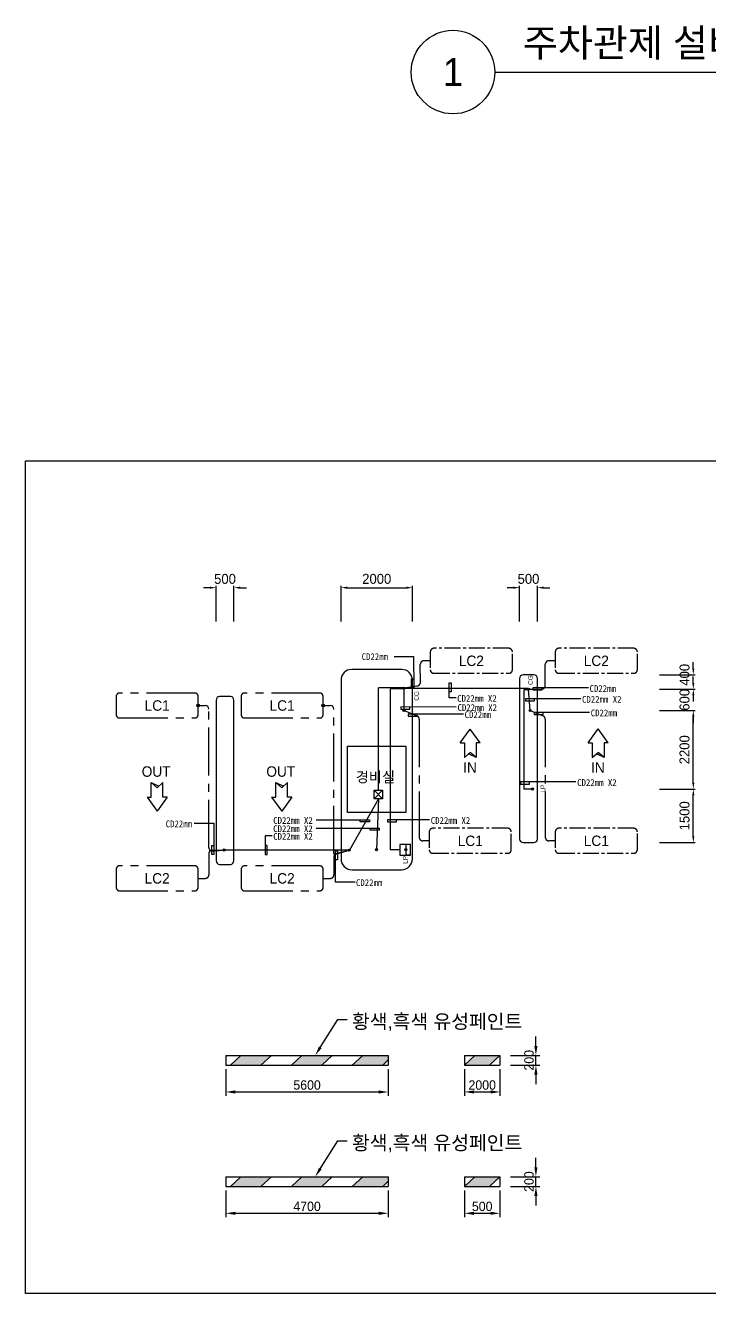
# Model space of a CAD drawing. Header units: millimetres. Extents: x 29838256 to 30236675, y -914750 to -833241.
# Drawn here: x 29932527 to 29951696, y -914750 to -879213 of the extents above; entities that cross this region are included whole.
import ezdxf
from ezdxf.enums import TextEntityAlignment as Align

# ---------------------------------------------------------------- set-up
doc = ezdxf.new("R2010")
doc.units = ezdxf.units.MM
doc.header["$LTSCALE"] = 600
doc.header["$MEASUREMENT"] = 0
doc.header["$PDSIZE"] = 1000
doc.linetypes.add('CENTER2', pattern=[1.125, 0.75, -0.125, 0.125, -0.125])
doc.layers.get('0').update_dxf_attribs({"linetype": 'CONTINUOUS'})
doc.layers.get('DEFPOINTS').update_dxf_attribs({"linetype": 'CONTINUOUS'})
for name, color, linetype in [('DY2', 2, 'CONTINUOUS'), ('DY3', 7, 'CONTINUOUS'), ('DY4', 1, 'CONTINUOUS'), ('e-con', 1, 'CONTINUOUS'), ('e-text', 6, 'CONTINUOUS'), ('e-text-box', 7, 'CONTINUOUS'), ('Parking-D', 1, 'CONTINUOUS'), ('Parking-S', 3, 'CONTINUOUS'), ('RXSYMBOL', 7, 'CONTINUOUS'), ('TXT', 3, 'CONTINUOUS')]:
    doc.layers.add(name, color=color, linetype=linetype)
doc.styles.add('HGS', font='', dxfattribs={"height": 4.9})
doc.styles.add('돋움', font='Dotum.TTF')
doc.styles.add('돋음', font='Dotum.TTF')
doc.styles.get('HGS').set_extended_font_data('GulimChe')
doc.dimstyles.new('PARKING', dxfattribs={"dimscale": 1.5, "dimtxt": 80, "dimasz": 50, "dimexe": 15, "dimexo": 10, "dimgap": 30, "dimtad": 1, "dimdec": 0, "dimzin": 0, "dimdsep": 46, "dimtxsty": '돋움', "dimcen": 0.09, "dimclrd": 1, "dimclre": 1, "dimclrt": 3, "dimadec": 0, "dimazin": 0, "dimtfac": 1, "dimtdec": 0, "dimtix": 1, "dimtofl": 0, "dimtmove": 0, "dimatfit": 3, "dimfxl": 1, "dimtolj": 1, "dimtzin": 0, "dimarcsym": 0})

# ---------------------------------------------------------------- blocks, each defined once
blk = doc.blocks.new('*D324')
at = {"layer": 'DEFPOINTS', "color": 0, "transparency": 16777216}
for p in [(29946371, -894969), (29946371, -895951), (29946871, -895951)]:
    blk.add_point(p, dxfattribs=at)
at = {"layer": 'Parking-D', "color": 1, "lineweight": -2, "transparency": 16777216}
for p, q in [((29946196, -894969), (29946021, -894969)), ((29946371, -895916), (29946371, -894917)), ((29946871, -895916), (29946871, -894917)), ((29947046, -894969), (29947221, -894969))]:
    blk.add_line(p, q, dxfattribs=at)
at = {"layer": 'Parking-D', "color": 1, "transparency": 16777216}
for points in [[(29946196, -894940), (29946196, -894999), (29946371, -894969)], [(29947046, -894940), (29947046, -894999), (29946871, -894969)]]:
    blk.add_solid(points, dxfattribs=at)
at = {"layer": 'Parking-D', "color": 3, "transparency": 16777216, "insert": (29946621, -894724), "char_height": 280, "attachment_point": 5, "style": '돋움'}
blk.add_mtext('\\A1;500', dxfattribs=at)
blk = doc.blocks.new('*D328')
at = {"layer": 'DEFPOINTS', "color": 0, "transparency": 16777216}
for p in [(29938370, -894969), (29937870, -895951), (29938370, -895951)]:
    blk.add_point(p, dxfattribs=at)
at = {"layer": 'Parking-D', "color": 1, "lineweight": -2, "transparency": 16777216}
for p, q in [((29937695, -894969), (29937520, -894969)), ((29937870, -895916), (29937870, -894917)), ((29938370, -895916), (29938370, -894917)), ((29938545, -894969), (29938720, -894969))]:
    blk.add_line(p, q, dxfattribs=at)
at = {"layer": 'Parking-D', "color": 1, "transparency": 16777216}
for points in [[(29937695, -894940), (29937695, -894999), (29937870, -894969)], [(29938545, -894940), (29938545, -894999), (29938370, -894969)]]:
    blk.add_solid(points, dxfattribs=at)
at = {"layer": 'Parking-D', "color": 3, "transparency": 16777216, "insert": (29938120, -894724), "char_height": 280, "attachment_point": 5, "style": '돋움'}
blk.add_mtext('\\A1;500', dxfattribs=at)
blk = doc.blocks.new('*D329')
at = {"layer": 'DEFPOINTS', "color": 0, "transparency": 16777216}
for p in [(29943371, -894969), (29941370, -895951), (29943371, -895951)]:
    blk.add_point(p, dxfattribs=at)
at = {"layer": 'Parking-D', "color": 1, "lineweight": -2, "transparency": 16777216}
for p, q in [((29941370, -895916), (29941370, -894917)), ((29941545, -894969), (29943196, -894969)), ((29943371, -895916), (29943371, -894917))]:
    blk.add_line(p, q, dxfattribs=at)
at = {"layer": 'Parking-D', "color": 1, "transparency": 16777216}
for points in [[(29941545, -894940), (29941545, -894999), (29941370, -894969)], [(29943196, -894940), (29943196, -894999), (29943371, -894969)]]:
    blk.add_solid(points, dxfattribs=at)
at = {"layer": 'Parking-D', "color": 3, "transparency": 16777216, "insert": (29942370, -894724), "char_height": 280, "attachment_point": 5, "style": '돋움'}
blk.add_mtext('\\A1;2000', dxfattribs=at)
blk = doc.blocks.new('*D330')
at = {"layer": 'DEFPOINTS', "color": 0, "transparency": 16777216}
for p in [(29950258, -897410), (29951239, -897410), (29950258, -897811)]:
    blk.add_point(p, dxfattribs=at)
at = {"layer": 'Parking-D', "color": 1, "lineweight": -2, "transparency": 16777216}
for p, q in [((29951239, -897235), (29951239, -897060)), ((29950293, -897410), (29951292, -897410)), ((29950293, -897811), (29951292, -897811)), ((29951239, -897986), (29951239, -898161))]:
    blk.add_line(p, q, dxfattribs=at)
at = {"layer": 'Parking-D', "color": 1, "transparency": 16777216}
for points in [[(29951210, -897235), (29951269, -897235), (29951239, -897410)], [(29951210, -897986), (29951269, -897986), (29951239, -897811)]]:
    blk.add_solid(points, dxfattribs=at)
at = {"layer": 'Parking-D', "color": 3, "transparency": 16777216, "insert": (29950994, -897410), "char_height": 280, "attachment_point": 5, "rotation": 90, "style": '돋움'}
blk.add_mtext('\\A1;400', dxfattribs=at)
blk = doc.blocks.new('*D332')
at = {"layer": 'DEFPOINTS', "color": 0, "transparency": 16777216}
for p in [(29950258, -900611), (29951239, -900611), (29950258, -902111)]:
    blk.add_point(p, dxfattribs=at)
at = {"layer": 'Parking-D', "color": 1, "lineweight": -2, "transparency": 16777216}
for p, q in [((29950293, -900611), (29951292, -900611)), ((29951239, -901936), (29951239, -900786)), ((29950293, -902111), (29951292, -902111))]:
    blk.add_line(p, q, dxfattribs=at)
at = {"layer": 'Parking-D', "color": 1, "transparency": 16777216}
for points in [[(29951210, -900786), (29951269, -900786), (29951239, -900611)], [(29951210, -901936), (29951269, -901936), (29951239, -902111)]]:
    blk.add_solid(points, dxfattribs=at)
at = {"layer": 'Parking-D', "color": 3, "transparency": 16777216, "insert": (29950994, -901361), "char_height": 280, "attachment_point": 5, "rotation": 90, "style": '돋움'}
blk.add_mtext('\\A1;1500', dxfattribs=at)
blk = doc.blocks.new('*D333')
at = {"layer": 'DEFPOINTS', "color": 0, "transparency": 16777216}
for p in [(29950258, -897811), (29951239, -897811), (29950258, -898411)]:
    blk.add_point(p, dxfattribs=at)
at = {"layer": 'Parking-D', "color": 1, "lineweight": -2, "transparency": 16777216}
for p, q in [((29951239, -897636), (29951239, -897461)), ((29950293, -897811), (29951292, -897811)), ((29950293, -898411), (29951292, -898411)), ((29951239, -898586), (29951239, -898761))]:
    blk.add_line(p, q, dxfattribs=at)
at = {"layer": 'Parking-D', "color": 1, "transparency": 16777216}
for points in [[(29951210, -897636), (29951269, -897636), (29951239, -897811)], [(29951210, -898586), (29951269, -898586), (29951239, -898411)]]:
    blk.add_solid(points, dxfattribs=at)
at = {"layer": 'Parking-D', "color": 3, "transparency": 16777216, "insert": (29950994, -898111), "char_height": 280, "attachment_point": 5, "rotation": 90, "style": '돋움'}
blk.add_mtext('\\A1;600', dxfattribs=at)
blk = doc.blocks.new('*D334')
at = {"layer": 'DEFPOINTS', "color": 0, "transparency": 16777216}
for p in [(29950258, -898411), (29951239, -898411), (29950258, -900611)]:
    blk.add_point(p, dxfattribs=at)
at = {"layer": 'Parking-D', "color": 1, "lineweight": -2, "transparency": 16777216}
for p, q in [((29950293, -898411), (29951292, -898411)), ((29951239, -900436), (29951239, -898586)), ((29950293, -900611), (29951292, -900611))]:
    blk.add_line(p, q, dxfattribs=at)
at = {"layer": 'Parking-D', "color": 1, "transparency": 16777216}
for points in [[(29951210, -898586), (29951269, -898586), (29951239, -898411)], [(29951210, -900436), (29951269, -900436), (29951239, -900611)]]:
    blk.add_solid(points, dxfattribs=at)
at = {"layer": 'Parking-D', "color": 3, "transparency": 16777216, "insert": (29950994, -899511), "char_height": 280, "attachment_point": 5, "rotation": 90, "style": '돋움'}
blk.add_mtext('\\A1;2200', dxfattribs=at)

msp = doc.modelspace()

# ---------------------------------------------------------------- hatches: boundary and pattern name
at = {"layer": 'DY2', "ltscale": 5}
h = msp.add_hatch(color=2, dxfattribs=at)
h.paths.add_polyline_path([(29939419.5, -908073), (29938566.7, -908073), (29938274, -908348.7), (29939126.7, -908348.7)])
h.paths.add_polyline_path([(29941125, -908073), (29940272.2, -908073), (29939979.5, -908348.7), (29940832.3, -908348.7)])
h.paths.add_polyline_path([(29942692.2, -908203.2), (29942692.2, -908073), (29941977.8, -908073), (29941685, -908348.7), (29942537.8, -908348.7)])
at = {"layer": 'DY2'}
for points in [[(29945821.4, -908073), (29945121.3, -908073), (29944828.6, -908348.7), (29945528.7, -908348.7)], [(29945821.4, -911473.1), (29945121.3, -911473.1), (29944828.6, -911748.7), (29945528.7, -911748.7)]]:
    msp.add_hatch(color=2, dxfattribs=at).paths.add_polyline_path(points)
at = {"layer": 'DY2', "ltscale": 5}
h = msp.add_hatch(color=2, dxfattribs=at)
h.paths.add_polyline_path([(29939419.5, -911473.1), (29938566.7, -911473.1), (29938274, -911748.7), (29939126.7, -911748.7)])
h.paths.add_polyline_path([(29941125, -911473.1), (29940272.2, -911473.1), (29939979.5, -911748.7), (29940832.3, -911748.7)])
h.paths.add_polyline_path([(29942692.2, -911603.3), (29942692.2, -911473.1), (29941977.8, -911473.1), (29941685, -911748.7), (29942537.8, -911748.7)])
at = {"layer": 'e-con'}
for points in [[(29943168, -897785, 1), (29943108, -897785, 1)], [(29946654, -897814, 1), (29946594, -897814, 1)], [(29943165.5, -898410.6, 1), (29943105.5, -898410.6, 1)], [(29946696.5, -898411, 1), (29946636.5, -898411, 1)], [(29946764.1, -900611, 1), (29946704.1, -900611, 1)], [(29938125, -902320, 1), (29938065, -902320, 1)], [(29941627, -902324, 1), (29941567, -902324, 1)], [(29942395.5, -902311.3, 1), (29942335.5, -902311.3, 1)], [(29943213.5, -902311.3, 1), (29943153.5, -902311.3, 1)]]:
    msp.add_hatch(color=256, dxfattribs=at).paths.add_polyline_path(points)

# ---------------------------------------------------------------- linework, layer by layer
at = {"color": 4}
for p, q in [((29937369.6, -898270.6), (29937569.6, -898270.6)), ((29940870.2, -898270.6), (29941070.2, -898270.6))]:
    msp.add_line(p, q, dxfattribs=at)
for centre in [(29937369.6, -898270.6), (29940870.2, -898270.6)]:
    msp.add_circle(centre, 38.2, dxfattribs=at)
for centre in [(29937569.6, -898370.6), (29941070.2, -898370.6)]:
    msp.add_arc(centre, 100, 0, 90, dxfattribs=at)
at = {"layer": 'DY2', "color": 1, "ltscale": 5}
for p, q in [((29940788.7, -907849.3), (29941279.9, -907070.8)), ((29941279.9, -907070.8), (29941544.5, -907070.8)), ((29940788.7, -911249.3), (29941279.9, -910470.8)), ((29941279.9, -910470.8), (29941544.5, -910470.8))]:
    msp.add_line(p, q, dxfattribs=at)
at = {"layer": 'DY2', "color": 0, "ltscale": 5}
for p, q in [((29938144.4, -908073), (29942692.2, -908073)), ((29938144.4, -908073), (29938144.4, -908348.7)), ((29938274, -908348.7), (29938566.7, -908073)), ((29939126.7, -908348.7), (29939419.5, -908073)), ((29939979.5, -908348.7), (29940272.2, -908073)), ((29940832.3, -908348.7), (29941125, -908073)), ((29941685, -908348.7), (29941977.8, -908073)), ((29942537.8, -908348.7), (29942692.2, -908203.2)), ((29942692.2, -908073), (29942692.2, -908348.7)), ((29944828.6, -908073), (29945821.4, -908073)), ((29944828.6, -908073), (29944828.6, -908348.7)), ((29944828.6, -908348.7), (29945121.3, -908073)), ((29945528.7, -908348.7), (29945821.4, -908073)), ((29945821.4, -908073), (29945821.4, -908348.7)), ((29938144.4, -908348.7), (29942692.2, -908348.7)), ((29944828.6, -908348.7), (29945821.4, -908348.7)), ((29938144.4, -911473.1), (29942692.2, -911473.1)), ((29938144.4, -911473.1), (29938144.4, -911748.7)), ((29938274, -911748.7), (29938566.7, -911473.1)), ((29939126.7, -911748.7), (29939419.5, -911473.1)), ((29939979.5, -911748.7), (29940272.2, -911473.1)), ((29940832.3, -911748.7), (29941125, -911473.1)), ((29941685, -911748.7), (29941977.8, -911473.1)), ((29942692.2, -911473.1), (29942692.2, -911748.7)), ((29944828.6, -911473.1), (29945821.4, -911473.1)), ((29944828.6, -911473.1), (29944828.6, -911748.7)), ((29944828.6, -911748.7), (29945121.3, -911473.1)), ((29945528.7, -911748.7), (29945821.4, -911473.1)), ((29945821.4, -911473.1), (29945821.4, -911748.7)), ((29938144.4, -911748.7), (29942692.2, -911748.7)), ((29942537.8, -911748.7), (29942692.2, -911603.3)), ((29944828.6, -911748.7), (29945821.4, -911748.7))]:
    msp.add_line(p, q, dxfattribs=at)
at = {"layer": 'DY2', "color": 1, "ltscale": 5}
for points in [[(29940826, -907872.8), (29940647.5, -908073), (29940751.4, -907825.7)], [(29940826, -911272.9), (29940647.5, -911473.1), (29940751.4, -911225.8)]]:
    msp.add_solid(points, dxfattribs=at)
at = {"layer": 'DY4', "color": 3}
for p, q in [((29942855.1, -896898.1), (29943404.5, -896898.1)), ((29943404.5, -896898.1), (29943405.1, -897776.3)), ((29943347.6, -897776.3), (29943347.6, -897522.8)), ((29943347.6, -897522.8), (29943405.1, -897522.8)), ((29944397.1, -897634.6), (29944454.5, -897634.6)), ((29944397.6, -898055.9), (29944397.1, -897634.6)), ((29944454.5, -897634.6), (29944454.5, -897888.2)), ((29943405.1, -897776.3), (29943347.6, -897776.3)), ((29944454.5, -897888.2), (29944397.1, -897888.2)), ((29946747.4, -897778.6), (29946747.4, -897836)), ((29948298.6, -897779.1), (29946747.4, -897778.6)), ((29946747.4, -897836), (29947001, -897836)), ((29947001, -897836), (29947001, -897778.6)), ((29943048.2, -898312.4), (29943048.2, -898369.8)), ((29944599.4, -898312.9), (29943048.2, -898312.4)), ((29943301.8, -898369.8), (29943301.8, -898312.4)), ((29944592, -898055.9), (29944397.6, -898055.9)), ((29946536.2, -898082.4), (29946536.2, -898139.8)), ((29948087.4, -898082.9), (29946536.2, -898082.4)), ((29946536.2, -898139.8), (29946789.8, -898139.8)), ((29946789.8, -898139.8), (29946789.8, -898082.4)), ((29943048.2, -898369.8), (29943301.8, -898369.8)), ((29943246.4, -898512.3), (29943246.4, -898569.7)), ((29944797.7, -898512.8), (29943246.4, -898512.3)), ((29943246.4, -898569.7), (29943500, -898569.7)), ((29943500, -898569.7), (29943500, -898512.3)), ((29946780.4, -898462.6), (29946780.4, -898520)), ((29948331.6, -898463.1), (29946780.4, -898462.6)), ((29946780.4, -898520), (29947034, -898520)), ((29947034, -898520), (29947034, -898462.6)), ((29946400.2, -900413.4), (29946400.2, -900470.8)), ((29947951.4, -900413.9), (29946400.2, -900413.4)), ((29946400.2, -900470.8), (29946653.8, -900470.8)), ((29946653.8, -900470.8), (29946653.8, -900413.4)), ((29940671.6, -901475.9), (29942163.8, -901475.4)), ((29941910.2, -901532.8), (29941910.2, -901475.4)), ((29942163.8, -901532.8), (29941910.2, -901532.8)), ((29942163.8, -901475.4), (29942163.8, -901532.8)), ((29942670.2, -901475.4), (29942670.2, -901532.8)), ((29943849.4, -901475.9), (29942670.2, -901475.4)), ((29942670.2, -901532.8), (29942923.8, -901532.8)), ((29942923.8, -901532.8), (29942923.8, -901475.4)), ((29937255, -901569.9), (29937804.4, -901569.9)), ((29937804.4, -901569.9), (29937804.9, -902448.2)), ((29939243.6, -901921.9), (29939243.1, -902448.2)), ((29939438, -901921.9), (29939243.6, -901921.9)), ((29940671.6, -901706.9), (29942436.8, -901706.4)), ((29942183.2, -901763.8), (29942183.2, -901706.4)), ((29942436.8, -901763.8), (29942183.2, -901763.8)), ((29942436.8, -901706.4), (29942436.8, -901763.8)), ((29937747.5, -902448.2), (29937747.5, -902194.6)), ((29937747.5, -902194.6), (29937804.9, -902194.6)), ((29939300.5, -902194.6), (29939243.1, -902194.6)), ((29939300.5, -902448.2), (29939300.5, -902194.6)), ((29937804.9, -902448.2), (29937747.5, -902448.2)), ((29939243.1, -902448.2), (29939300.5, -902448.2)), ((29941217.1, -902339.2), (29941274.5, -902339.2)), ((29941217.6, -903217.4), (29941217.1, -902339.2)), ((29941274.5, -902592.8), (29941217.1, -902592.8)), ((29941274.5, -902339.2), (29941274.5, -902592.8)), ((29941767, -903217.4), (29941217.6, -903217.4))]:
    msp.add_line(p, q, dxfattribs=at)
at = {"layer": 'e-con'}
for p, q in [((29943111.5, -897771), (29942418.5, -897771)), ((29942418.5, -900643), (29942418.5, -897771)), ((29943111.5, -897799), (29942746, -897799)), ((29942746, -897799), (29942746, -902311.3)), ((29943135.5, -898410.6), (29943135.5, -897797)), ((29946599.3, -897797), (29943157, -897797)), ((29946599.3, -897831), (29946491, -897831)), ((29946491, -897831), (29946491, -900611)), ((29946666.5, -898411), (29946624, -897814)), ((29946704.1, -900611), (29946491, -900611)), ((29942418.5, -900885), (29941605.1, -902324)), ((29942418.5, -900885), (29942365.5, -902311.3)), ((29941597, -902324), (29938095, -902320)), ((29943020.5, -902311.3), (29942746, -902311.3))]:
    msp.add_line(p, q, dxfattribs=at)
at = {"layer": 'e-con', "color": 3}
for p, q in [((29942535, -900643), (29942302, -900885)), ((29942535, -900885), (29942302, -900643))]:
    msp.add_line(p, q, dxfattribs=at)
at = {"layer": 'e-con'}
msp.add_lwpolyline([(29932527, -891411), (29970865, -891411), (29970865, -914750), (29932527, -914750)], close=True, dxfattribs=at)
at = {"layer": 'e-con', "color": 3}
for points in [[(29941549, -899413), (29943181, -899413), (29943181, -901271), (29941549, -901271)], [(29942302, -900643), (29942535, -900643), (29942535, -900885), (29942302, -900885)]]:
    msp.add_lwpolyline(points, close=True, dxfattribs=at)
at = {"layer": 'e-text-box'}
for p, q in [((29946829.1, -907809, -77386.1), (29946829.1, -907545, -77386.1)), ((29946121, -908073, -77386.1), (29946939.1, -908073, -77386.1)), ((29946829.1, -908348.7, -77386.1), (29946829.1, -908073, -77386.1)), ((29938144.4, -908463.7, -77386.1), (29938144.4, -909209, -77386.1)), ((29942692.2, -908463.7, -77386.1), (29942692.2, -909209, -77386.1)), ((29944828.6, -908463.7, -77386.1), (29944828.6, -909209, -77386.1)), ((29945821.4, -908463.7, -77386.1), (29945821.4, -909209, -77386.1)), ((29946121, -908348.7, -77386.1), (29946939.1, -908348.7, -77386.1)), ((29946829.1, -908612.7, -77386.1), (29946829.1, -908876.7, -77386.1)), ((29938408.4, -909099, -77386.1), (29942428.2, -909099, -77386.1)), ((29945092.6, -909099, -77386.1), (29945557.4, -909099, -77386.1)), ((29946829.1, -911209.1, -77386.1), (29946829.1, -910945.1, -77386.1)), ((29946121, -911473.1, -77386.1), (29946939.1, -911473.1, -77386.1)), ((29946829.1, -911748.7, -77386.1), (29946829.1, -911473.1, -77386.1)), ((29938144.4, -911863.8, -77386.1), (29938144.4, -912609, -77386.1)), ((29942692.2, -911863.8, -77386.1), (29942692.2, -912609, -77386.1)), ((29944828.6, -911863.8, -77386.1), (29944828.6, -912609, -77386.1)), ((29945821.4, -911863.8, -77386.1), (29945821.4, -912609, -77386.1)), ((29946121, -911748.7, -77386.1), (29946939.1, -911748.7, -77386.1)), ((29946829.1, -912012.7, -77386.1), (29946829.1, -912276.7, -77386.1)), ((29938408.4, -912499, -77386.1), (29942428.2, -912499, -77386.1)), ((29945092.6, -912499, -77386.1), (29945557.4, -912499, -77386.1))]:
    msp.add_line(p, q, dxfattribs=at)
for points in [[(29946785.1, -907809, -77386.1), (29946873.1, -907809, -77386.1), (29946829.1, -908073, -77386.1)], [(29946785.1, -908612.7, -77386.1), (29946873.1, -908612.7, -77386.1), (29946829.1, -908348.7, -77386.1)], [(29938408.4, -909055, -77386.1), (29938408.4, -909143, -77386.1), (29938144.4, -909099, -77386.1)], [(29942428.2, -909055, -77386.1), (29942428.2, -909143, -77386.1), (29942692.2, -909099, -77386.1)], [(29945092.6, -909055, -77386.1), (29945092.6, -909143, -77386.1), (29944828.6, -909099, -77386.1)], [(29945557.4, -909055, -77386.1), (29945557.4, -909143, -77386.1), (29945821.4, -909099, -77386.1)], [(29946785.1, -911209.1, -77386.1), (29946873.1, -911209.1, -77386.1), (29946829.1, -911473.1, -77386.1)], [(29946785.1, -912012.7, -77386.1), (29946873.1, -912012.7, -77386.1), (29946829.1, -911748.7, -77386.1)], [(29938408.4, -912455, -77386.1), (29938408.4, -912543, -77386.1), (29938144.4, -912499, -77386.1)], [(29942428.2, -912455, -77386.1), (29942428.2, -912543, -77386.1), (29942692.2, -912499, -77386.1)], [(29945092.6, -912455, -77386.1), (29945092.6, -912543, -77386.1), (29944828.6, -912499, -77386.1)], [(29945557.4, -912455, -77386.1), (29945557.4, -912543, -77386.1), (29945821.4, -912499, -77386.1)]]:
    msp.add_solid(points, dxfattribs=at)
at = {"layer": 'Parking-S', "color": 2}
for p, q in [((29943070.5, -897260.5), (29941670.3, -897260.5)), ((29941370.2, -897560.5), (29941370.2, -902571.3)), ((29943370.6, -902571.3), (29943370.6, -897560.5)), ((29943320.6, -902161.3), (29943020.5, -902161.3)), ((29943020.5, -902161.3), (29943020.5, -902461.3)), ((29943183.5, -902156.3), (29943308.6, -902156.3)), ((29943183.5, -902156.3), (29943183.5, -902466.3)), ((29943308.6, -902156.3), (29943308.6, -902466.3)), ((29943320.6, -902461.3), (29943320.6, -902161.3)), ((29943020.5, -902461.3), (29943320.6, -902461.3)), ((29943308.6, -902466.3), (29943183.5, -902466.3)), ((29941670.3, -902871.4), (29943070.5, -902871.4))]:
    msp.add_line(p, q, dxfattribs=at)
at = {"layer": 'Parking-S', "color": 4, "linetype": 'CENTER2', "ltscale": 3}
for p, q in [((29943592.9, -897623.5), (29943590.9, -897118.4)), ((29943870.7, -897018.4), (29943690.9, -897018.4)), ((29947091.4, -897710.5), (29947091.4, -897118.4)), ((29947371.2, -897018.4), (29947191.4, -897018.4)), ((29937669.6, -902260.9), (29937669.6, -898370.6)), ((29941171.2, -902429.6), (29941170.2, -898370.6)), ((29943560.5, -898652.7), (29943560.5, -901961.9)), ((29947091.4, -898652), (29947091.4, -901961.2)), ((29943840.3, -902061.9), (29943660.5, -902061.9)), ((29947371.2, -902061.3), (29947191.4, -902061.3)), ((29937669.6, -902406.7), (29937669.6, -903013.4)), ((29941171.2, -902503.7), (29941170.2, -903013.4)), ((29937369.6, -903113.4), (29937569.6, -903113.4)), ((29940870.2, -903113.4), (29941070.2, -903113.4))]:
    msp.add_line(p, q, dxfattribs=at)
at = {"layer": 'Parking-S', "color": 4, "linetype": 'CENTER2'}
for p, q in [((29943138.6, -897778.5), (29943492.8, -897723.5)), ((29946641.1, -897810.5), (29946991.4, -897810.5)), ((29943135.5, -898411), (29943519.6, -898572)), ((29946666.5, -898411), (29947050.6, -898571.7)), ((29937686.9, -902317), (29938095, -902320)), ((29937686.9, -902350.6), (29938095, -902320)), ((29941171.2, -902429.6), (29941597, -902324)), ((29941188.4, -902447.6), (29941597, -902324))]:
    msp.add_line(p, q, dxfattribs=at)
at = {"layer": 'Parking-S', "color": 6}
for p, q in [((29944709.8, -899321), (29944990.5, -898929.1)), ((29945271.1, -899321), (29944990.5, -898929.1)), ((29948290.8, -899320.4), (29948571.4, -898928.5)), ((29948852.1, -899320.4), (29948571.4, -898928.5)), ((29944709.8, -899321), (29944824.9, -899321)), ((29944824.9, -899321), (29944824.9, -899729.1)), ((29945271.1, -899321), (29945156, -899321)), ((29945156, -899321), (29945156, -899729.1)), ((29948290.8, -899320.4), (29948405.9, -899320.4)), ((29948405.9, -899320.4), (29948405.9, -899728.4)), ((29948852.1, -899320.4), (29948737, -899320.4)), ((29948737, -899320.4), (29948737, -899728.4)), ((29944824.9, -899729.1), (29944990.5, -899585.2)), ((29945156, -899729.1), (29944941.3, -899628)), ((29945156, -899729.1), (29944990.5, -899585.2)), ((29948405.9, -899728.4), (29948571.4, -899584.6)), ((29948737, -899728.4), (29948522.2, -899627.3)), ((29948737, -899728.4), (29948571.4, -899584.6)), ((29936050.8, -900838.3), (29936050.8, -900430.3)), ((29936050.8, -900430.3), (29936216.3, -900574.1)), ((29936050.8, -900430.3), (29936265.5, -900531.4)), ((29936381.9, -900430.3), (29936216.3, -900574.1)), ((29936381.9, -900838.3), (29936381.9, -900430.3)), ((29939541.8, -900838.3), (29939541.8, -900430.3)), ((29939541.8, -900430.3), (29939707.4, -900574.1)), ((29939541.8, -900430.3), (29939756.6, -900531.4)), ((29939872.9, -900430.3), (29939707.4, -900574.1)), ((29939872.9, -900838.3), (29939872.9, -900430.3)), ((29935935.7, -900838.3), (29936216.3, -901230.2)), ((29935935.7, -900838.3), (29936050.8, -900838.3)), ((29936497, -900838.3), (29936216.3, -901230.2)), ((29936497, -900838.3), (29936381.9, -900838.3)), ((29939426.7, -900838.3), (29939707.4, -901230.2)), ((29939426.7, -900838.3), (29939541.8, -900838.3)), ((29939988, -900838.3), (29939707.4, -901230.2)), ((29939988, -900838.3), (29939872.9, -900838.3))]:
    msp.add_line(p, q, dxfattribs=at)
at = {"layer": 'Parking-S', "color": 0, "linetype": 'CENTER2', "elevation": 0}
for points in [[(29943870.7, -896768.4), (29943870.7, -897268.5, 0.4142136), (29943970.7, -897368.5), (29946071, -897368.5, 0.4142136), (29946171, -897268.5), (29946171, -896768.4, 0.4142136), (29946071, -896668.4), (29943970.7, -896668.4, 0.4142136)], [(29947371.2, -896768.4), (29947371.2, -897268.5, 0.4142136), (29947471.3, -897368.5), (29949571.6, -897368.5, 0.4142136), (29949671.6, -897268.5), (29949671.6, -896768.4, 0.4142136), (29949571.6, -896668.4), (29947471.3, -896668.4, 0.4142136)], [(29943840.3, -901811.9), (29943840.3, -902311.9, 0.4142136), (29943940.3, -902412), (29946040.6, -902412, 0.4142136), (29946140.7, -902311.9), (29946140.7, -901811.9, 0.4142136), (29946040.6, -901711.8), (29943940.3, -901711.8, 0.4142136)], [(29947371.2, -901811.2), (29947371.2, -902311.3, 0.4142136), (29947471.3, -902411.3), (29949571.6, -902411.3, 0.4142136), (29949671.6, -902311.3), (29949671.6, -901811.2, 0.4142136), (29949571.6, -901711.2), (29947471.3, -901711.2, 0.4142136)]]:
    msp.add_lwpolyline(points, format="xyb", close=True, dxfattribs=at)
at = {"layer": 'Parking-S', "color": 2, "elevation": 0}
for points in [[(29946371.1, -902011.2, 0.4142136), (29946471.1, -902111.3), (29946771.1, -902111.3, 0.4142136), (29946871.2, -902011.2), (29946871.2, -897510.5, 0.4142136), (29946771.1, -897410.5), (29946471.1, -897410.5, 0.4142136), (29946371.1, -897510.5)], [(29937869.7, -902621.3, 0.4142136), (29937969.7, -902721.4), (29938269.7, -902721.4, 0.4142136), (29938369.7, -902621.3), (29938369.7, -898120.6, 0.4142136), (29938269.7, -898020.6), (29937969.7, -898020.6, 0.4142136), (29937869.7, -898120.6)]]:
    msp.add_lwpolyline(points, format="xyb", close=True, dxfattribs=at)
at = {"layer": 'Parking-S', "color": 0, "linetype": 'CENTER2', "ltscale": 3, "elevation": 0}
for points in [[(29937369.6, -898520.7), (29937369.6, -898020.6, 0.4142136), (29937269.6, -897920.6), (29935169.2, -897920.6, 0.4142136), (29935069.2, -898020.6), (29935069.2, -898520.7, 0.4142136), (29935169.2, -898620.7), (29937269.6, -898620.7, 0.4142136)], [(29940870.2, -898520.7), (29940870.2, -898020.6, 0.4142136), (29940770.1, -897920.6), (29938669.8, -897920.6, 0.4142136), (29938569.8, -898020.6), (29938569.8, -898520.7, 0.4142136), (29938669.8, -898620.7), (29940770.1, -898620.7, 0.4142136)], [(29937369.6, -903363.5), (29937369.6, -902863.4, 0.4142136), (29937269.6, -902763.4), (29935169.2, -902763.4, 0.4142136), (29935069.2, -902863.4), (29935069.2, -903363.5, 0.4142136), (29935169.2, -903463.5), (29937269.6, -903463.5, 0.4142136)], [(29940870.2, -903363.5), (29940870.2, -902863.4, 0.4142136), (29940770.1, -902763.4), (29938669.8, -902763.4, 0.4142136), (29938569.8, -902863.4), (29938569.8, -903363.5, 0.4142136), (29938669.8, -903463.5), (29940770.1, -903463.5, 0.4142136)]]:
    msp.add_lwpolyline(points, format="xyb", close=True, dxfattribs=at)
at = {"layer": 'Parking-S'}
for centre in [(29943138, -897785), (29946624, -897814), (29943135.5, -898410.6), (29943135.5, -898410.6), (29946666.5, -898411), (29946666.5, -898411), (29946734.1, -900611), (29938095, -902320), (29941597, -902324), (29942365.5, -902311.3), (29943183.5, -902311.3)]:
    msp.add_circle(centre, 30, dxfattribs=at)
at = {"layer": 'Parking-S', "color": 2}
for centre, start, end in [((29941670.3, -897560.5), 90, 180), ((29943070.5, -897560.5), 0, 90), ((29941670.3, -902571.3), 180, 270), ((29943070.5, -902571.3), 270, 0)]:
    msp.add_arc(centre, 300, start, end, dxfattribs=at)
at = {"layer": 'Parking-S', "color": 4, "linetype": 'CENTER2', "ltscale": 3}
for centre, start, end in [((29943690.9, -897118.4), 90, 180), ((29947191.4, -897118.4), 90, 180), ((29943492.8, -897623.5), 270, 0), ((29946991.4, -897710.5), 270, 0), ((29943460.4, -898652.7), 0, 53.72356), ((29946991.4, -898652.3), 0, 53.72356), ((29943660.5, -901961.9), 180, 270), ((29947191.4, -901961.2), 180, 270), ((29937569.6, -903013.4), 270, 0), ((29941070.2, -903013.4), 270, 0)]:
    msp.add_arc(centre, 100, start, end, dxfattribs=at)
at = {"layer": 'Parking-S', "color": 4, "linetype": 'CENTER2'}
for centre, start, end in [((29937769.6, -902260.9), 180, 214.14454), ((29941271.2, -902503.7), 145.85546, 180)]:
    msp.add_arc(centre, 100, start, end, dxfattribs=at)
at = {"layer": 'Parking-S', "color": 0, "linetype": 'CENTER2'}
msp.add_arc((29937769.6, -902406.7), 100, 145.85546, 180, dxfattribs=at)
at = {"layer": 'RXSYMBOL'}
msp.add_line((29945674.8, -880522.6), (29958718.8, -880522.6), dxfattribs=at)
msp.add_circle((29944504.5, -880522.6), 1170.3, dxfattribs=at)

# ---------------------------------------------------------------- texts
at = {"layer": 'DY3', "linetype": 'Continuous', "style": 'HGS'}
for s, p in [('CD22mm', (29941948.6, -896997.3, 0)), ('CD22mm X2', (29944624.5, -898167.7, 0)), ('CD22mm X2', (29948121.9, -898193.7, 0)), ('CD22mm', (29948333.1, -897889.9, 0)), ('CD22mm X2', (29944633.9, -898423.7, 0)), ('CD22mm', (29944832.2, -898623.6, 0)), ('CD22mm', (29948366.1, -898573.9, 0)), ('CD22mm X2', (29947985.9, -900524.7, 0)), ('CD22mm', (29936457.9, -901681.7, 0)), ('CD22mm X2', (29939470.5, -901586.7, 0)), ('CD22mm X2', (29943883.9, -901586.7, 0)), ('CD22mm X2', (29939470.5, -901817.7, 0)), ('CD22mm X2', (29939470.5, -902033.7, 0)), ('CD22mm', (29941788.6, -903329.3, 0))]:
    msp.add_text(s, height=190.12, dxfattribs=at).set_placement(p)
at = {"layer": 'e-text', "linetype": 'Continuous', "style": '돋움'}
for s, p in [('CG', (29946742.6, -897693.3)), ('CG', (29943550.1, -898136.6)), ('LP', (29947090.6, -900712.5)), ('LP', (29943232.6, -902705.5))]:
    msp.add_text(s, height=129.67, rotation=90, dxfattribs=at).set_placement(p)
for s, p in [('OUT', (29935786.7, -900267.2, 7479.4)), ('OUT', (29939277.7, -900267.2, 7479.4)), ('IN', (29944790.8, -900155.2, 4986.3)), ('IN', (29948375.3, -900155.5, 4986.3))]:
    msp.add_text(s, height=292.77, dxfattribs=at).set_placement(p)
at = {"layer": 'e-text', "style": '돋음'}
for p in [(29941676.8, -907321.5), (29941676.8, -910721.6)]:
    msp.add_text('황색,흑색 유성페인트', height=396.903, dxfattribs=at).set_placement(p)
at = {"layer": 'e-text', "char_height": 264, "attachment_point": 5, "rotation": 90, "style": '돋움'}
for insert in [(29946636.6, -908210.9, -77386.1), (29946636.6, -911610.9, -77386.1)]:
    msp.add_mtext('200', dxfattribs=dict(at, insert=insert))
at = {"layer": 'e-text', "char_height": 264, "attachment_point": 5, "style": '돋움'}
for s, insert in [('5600', (29940418.3, -908906.1, -77386.1)), ('2000', (29945325, -908906.4, -77386.1)), ('4700', (29940418.3, -912306.1, -77386.1)), ('500', (29945325, -912306.5, -77386.1))]:
    msp.add_mtext(s, dxfattribs=dict(at, insert=insert))
at = {"layer": 'Parking-S', "color": 7, "style": '돋움'}
for s, p in [('LC2', (29945020.8, -897018.4)), ('LC2', (29948521.4, -897018.4)), ('LC1', (29936219.4, -898270.6)), ('LC1', (29939720, -898270.6)), ('경비실', (29942332.2, -900272.4)), ('LC1', (29944990.5, -902061.9)), ('LC1', (29948521.4, -902061.3)), ('LC2', (29936219.4, -903113.4)), ('LC2', (29939720, -903113.4))]:
    msp.add_text(s, height=292.77, dxfattribs=at).set_placement(p, align=Align.MIDDLE)
at = {"layer": 'TXT', "style": '돋움'}
msp.add_text('주차관제 설비 상세도-1', height=780.722, dxfattribs=at).set_placement((29946465.6, -880093.9))
msp.add_text('1', height=780.7, dxfattribs=at).set_placement((29944504.5, -880522.6), align=Align.MIDDLE)

# ---------------------------------------------------------------- dimensions: what is measured, and where the dimension line sits
at = {"layer": 'Parking-D'}
for base, p1, p2, angle, picture, middle in [((29938369.7, -894969.4, 1073.6), (29937869.7, -895950.9, 1073.6), (29938369.7, -895950.9, 1073.6), 180, '*D328', (29938119.7, -894724.2, 1073.6)), ((29943370.6, -894969.4, 1073.6), (29941370.2, -895950.9, 1073.6), (29943370.6, -895950.9, 1073.6), 180, '*D329', (29942370.4, -894724.2, 1073.6)), ((29951239.341, -897810.5458), (29950257.7889, -898410.9655), (29950257.7889, -897810.5458), 270, '*D333', (29950994.151, -898110.7556)), ((29951239.3, -898411), (29950257.8, -900611), (29950257.8, -898411), 270, '*D334', (29950994.2, -899511)), ((29951239.3, -900611), (29950257.8, -902111.3), (29950257.8, -900611), 270, '*D332', (29950994.2, -901361.1))]:
    dim = msp.add_linear_dim(base=base, p1=p1, p2=p2, angle=angle, dimstyle='PARKING', override={"dimscale": 3.5, "dimtmove": 1}, dxfattribs=at)
    dim.commit()
    dim.dimension.update_dxf_attribs({"geometry": picture, "text_midpoint": middle})
dim = msp.add_linear_dim(base=(29946371.1, -894969.4, 1073.6), p1=(29946871.2, -895950.9, 1073.6), p2=(29946371.1, -895950.9, 1073.6), dimstyle='PARKING', override={"dimscale": 3.5, "dimtmove": 1}, dxfattribs=at)
dim.commit()
dim.dimension.update_dxf_attribs({"geometry": '*D324', "text_midpoint": (29946621.1, -894724.2, 1073.6)})
dim = msp.add_linear_dim(base=(29951239.3, -897410.5), p1=(29950257.8, -897810.5), p2=(29950257.8, -897410.5), angle=270, dimstyle='PARKING', override={"dimscale": 3.5, "dimtmove": 1}, dxfattribs=at)
dim.commit()
dim.dimension.update_dxf_attribs({"geometry": '*D330', "text_midpoint": (29951239.3, -897410.5), "dimtype": 160})

doc.saveas('drawing.dxf')
